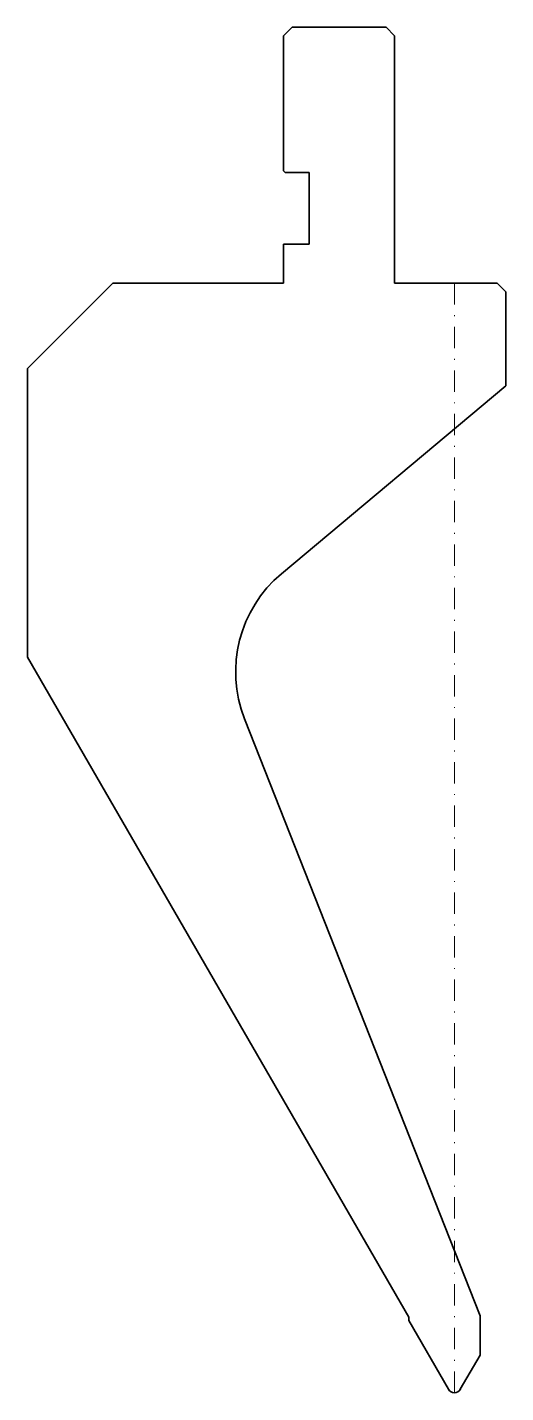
# Model space of a CAD drawing. Header units: millimetres. Extents: x -50 to 6, y 0 to 160.
import ezdxf

# ---------------------------------------------------------------- set-up
doc = ezdxf.new("R2010")
doc.units = ezdxf.units.MM
doc.header["$LTSCALE"] = 5
doc.linetypes.add('AUSGEZOGEN', pattern=[0])
doc.linetypes.add('DASHDOT', pattern=[1, 0.5, -0.25, 0, -0.25])
doc.layers.add('2', color=7, linetype='Continuous')

msp = doc.modelspace()

# ---------------------------------------------------------------- linework, layer by layer
at = {"layer": '2', "color": 7, "linetype": 'AUSGEZOGEN', "lineweight": 35}
for p, q in [((-20, 159), (-19, 160)), ((-19, 160), (-8, 160)), ((-8, 160), (-7, 159)), ((-20, 143.2), (-20, 159)), ((-7, 159), (-7, 130)), ((-19.8, 143), (-20, 143.2)), ((-17, 143), (-19.8, 143)), ((-17, 134.6), (-17, 143)), ((-20, 130), (-20, 134.6)), ((-20, 134.6), (-17, 134.6)), ((-50, 120), (-40, 130)), ((-40, 130), (-20, 130)), ((-7, 130), (5, 130)), ((5, 130), (6, 129)), ((6, 129), (6, 118)), ((-50, 86.2), (-50, 120)), ((6, 118), (-20.25, 95.97)), ((-5.35, 8.86), (-50, 86.2)), ((-24.57, 78.98), (3, 9)), ((-5.35, 8.46), (-5.35, 8.86)), ((-0.69, 0.4), (-5.35, 8.46)), ((3, 9), (3, 4.4)), ((3, 4.4), (0.69, 0.4))]:
    msp.add_line(p, q, dxfattribs=at)
at = {"layer": '2', "color": 7, "linetype": 'DASHDOT', "lineweight": 18}
msp.add_line((0, 0), (0, 130), dxfattribs=at)
at = {"layer": '2', "color": 7, "linetype": 'AUSGEZOGEN', "lineweight": 35}
for centre, radius, start, end in [((-10.61, 84.48), 15, 130, 201.5), ((0, 0.8), 0.8, 210, 330)]:
    msp.add_arc(centre, radius, start, end, dxfattribs=at)

doc.saveas('drawing.dxf')
